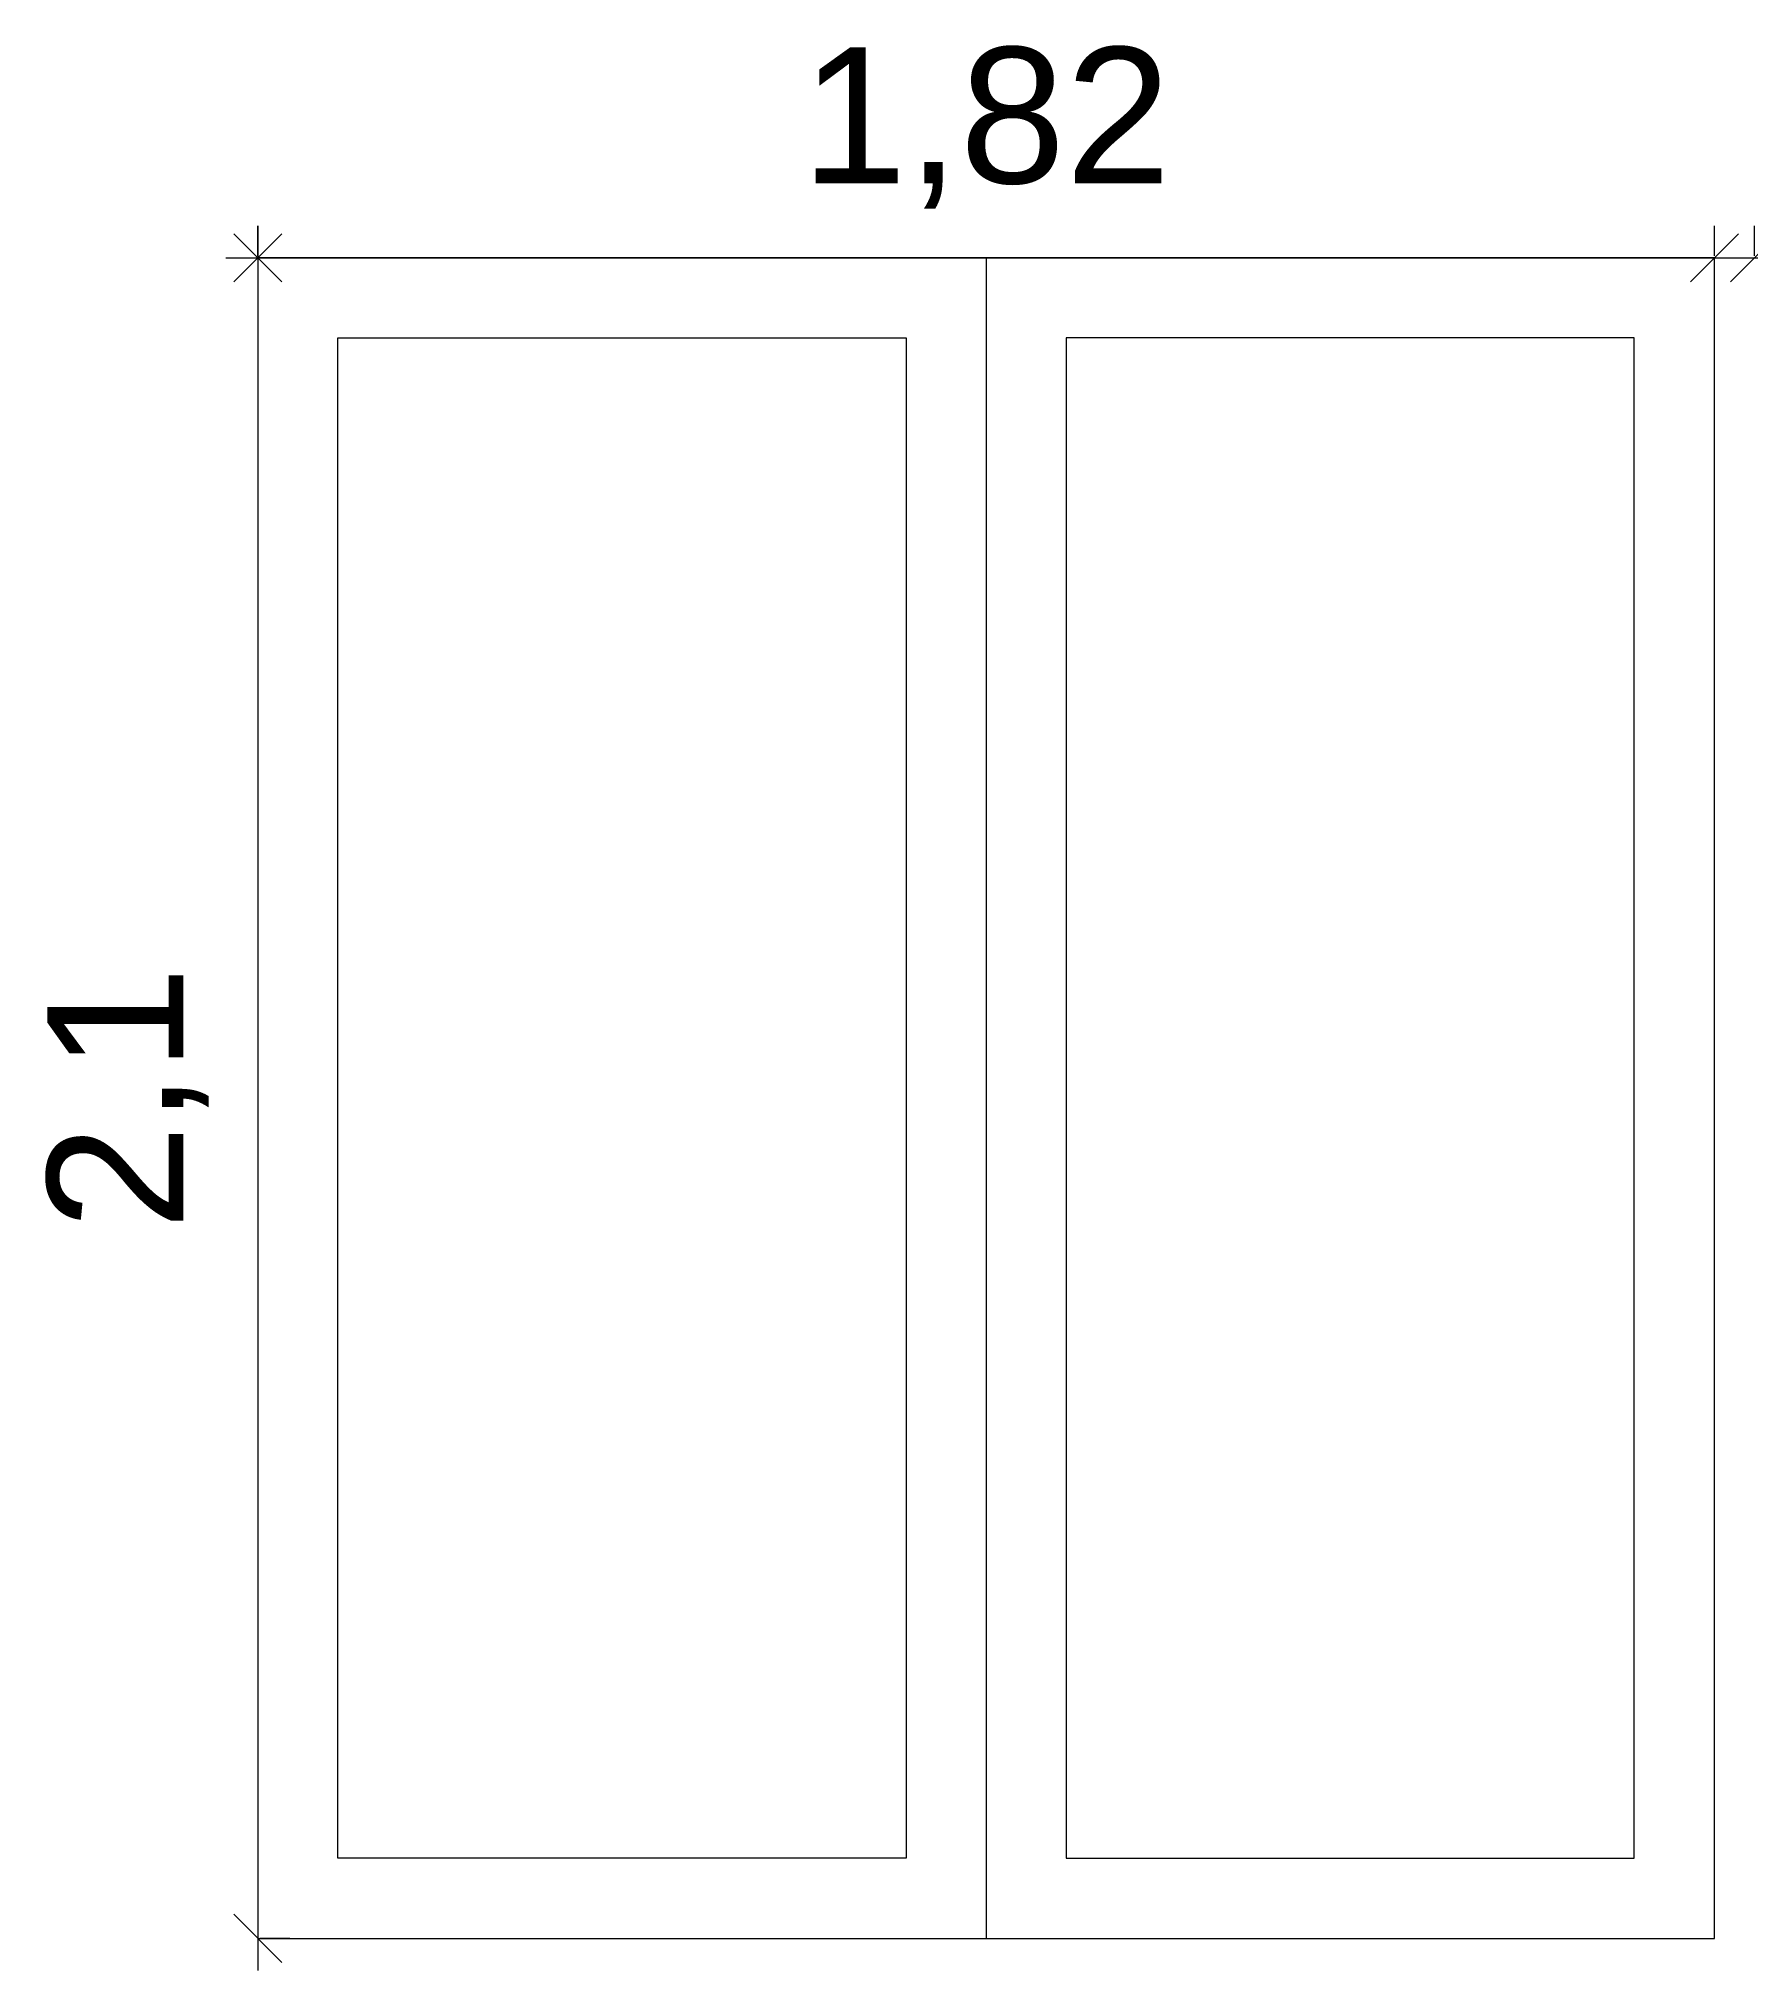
# Model space of a CAD drawing. Header units: millimetres. Extents: x -60009 to 113281, y -58228 to 411188.
# Drawn here: x -25562 to -23423, y 59126 to 61540 of the extents above; entities that cross this region are included whole.
import ezdxf

# ---------------------------------------------------------------- set-up
doc = ezdxf.new("R2010")
doc.units = ezdxf.units.MM
doc.layers.get('0').update_dxf_attribs({"color": 1})
doc.layers.add('Fönster', color=1, linetype='Continuous')
doc.layers.add('Mått', color=4, linetype='Continuous')
doc.styles.get("Standard").update_dxf_attribs({"font": 'Arial.ttf', "height": 170})
doc.dimstyles.new('Egen dimension', dxfattribs={"dimscale": 10, "dimtxt": 2.5, "dimasz": 15, "dimexe": 10, "dimexo": 0.625, "dimgap": 15, "dimtad": 1, "dimlfac": 0.001, "dimtxsty": 'Standard', "dimblk": 'OBLIQUE', "dimblk1": 'OBLIQUE', "dimblk2": 'OBLIQUE', "dimcen": 20, "dimdle": 10, "dimadec": 0, "dimazin": 0, "dimtfac": 1, "dimtmove": 0, "dimatfit": 3, "dimldrblk": 'OPEN90', "dimfxl": 1, "dimarcsym": 0})

# ---------------------------------------------------------------- blocks, each defined once
blk = doc.blocks.new('_Oblique')
at = {"color": 0, "linetype": 'ByBlock', "lineweight": -2}
blk.add_line((-0.5, -0.5), (0.5, 0.5), dxfattribs=at)
blk = doc.blocks.new('*D138')
at = {"layer": 'Defpoints', "color": 0, "transparency": 16777216}
for p in [(-25288.3, 61265.9), (-23468.3, 61265.9), (-23468.3, 61265.9)]:
    blk.add_point(p, dxfattribs=at)
at = {"layer": 'Mått', "color": 0, "lineweight": -2, "transparency": 16777216}
for p, q in [((-25288.3, 61268.4), (-25288.3, 61305.9)), ((-23468.3, 61268.4), (-23468.3, 61305.9)), ((-25328.3, 61265.9), (-23428.3, 61265.9))]:
    blk.add_line(p, q, dxfattribs=at)
at = {"layer": 'Mått', "color": 0, "lineweight": -2, "transparency": 16777216, "xscale": 60, "yscale": 60, "zscale": 60, "rotation": 180}
blk.add_blockref('_Oblique', (-25288.3, 61265.9), dxfattribs=at)
at = {"layer": 'Mått', "color": 0, "lineweight": -2, "transparency": 16777216, "xscale": 60, "yscale": 60, "zscale": 60}
blk.add_blockref('_Oblique', (-23468.3, 61265.9), dxfattribs=at)
at = {"layer": 'Mått', "color": 0, "transparency": 16777216, "insert": (-24378.3, 61428.3), "char_height": 170, "attachment_point": 5}
blk.add_mtext('1,82', dxfattribs=at)
blk = doc.blocks.new('_Open90')
at = {"color": 0, "linetype": 'ByBlock', "lineweight": -2}
for p, q in [((-0.5, 0.5), (0, 0)), ((0, 0), (-1, 0)), ((0, 0), (-0.5, -0.5))]:
    blk.add_line(p, q, dxfattribs=at)
blk = doc.blocks.new('*D139')
at = {"layer": 'Defpoints', "color": 0, "transparency": 16777216}
for p in [(-23418.3, 61265.9), (-21368.3, 61265.9), (-21368.3, 61265.9)]:
    blk.add_point(p, dxfattribs=at)
at = {"layer": 'Mått', "color": 0, "lineweight": -2, "transparency": 16777216}
for p, q in [((-23418.3, 61268.4), (-23418.3, 61305.9)), ((-21368.3, 61268.4), (-21368.3, 61305.9)), ((-23458.3, 61265.9), (-21328.3, 61265.9))]:
    blk.add_line(p, q, dxfattribs=at)
at = {"layer": 'Mått', "color": 0, "lineweight": -2, "transparency": 16777216, "xscale": 60, "yscale": 60, "zscale": 60, "rotation": 180}
blk.add_blockref('_Oblique', (-23418.3, 61265.9), dxfattribs=at)
at = {"layer": 'Mått', "color": 0, "lineweight": -2, "transparency": 16777216, "xscale": 60, "yscale": 60, "zscale": 60}
blk.add_blockref('_Oblique', (-21368.3, 61265.9), dxfattribs=at)
at = {"layer": 'Mått', "color": 0, "transparency": 16777216, "insert": (-22418.3, 61428.3), "char_height": 170, "attachment_point": 5}
blk.add_mtext('2,05', dxfattribs=at)
blk = doc.blocks.new('*D140')
at = {"layer": 'Defpoints', "color": 0, "transparency": 16777216}
for p in [(-25288.3, 61265.9), (-25288.3, 59165.9), (-25288.3, 59165.9)]:
    blk.add_point(p, dxfattribs=at)
at = {"layer": 'Mått', "color": 0, "lineweight": -2, "transparency": 16777216}
for p, q in [((-25288.3, 61305.9), (-25288.3, 59125.9)), ((-25285.8, 61265.9), (-25248.3, 61265.9)), ((-25285.8, 59165.9), (-25248.3, 59165.9))]:
    blk.add_line(p, q, dxfattribs=at)
at = {"layer": 'Mått', "color": 0, "lineweight": -2, "transparency": 16777216, "xscale": 60, "yscale": 60, "zscale": 60}
for p, rotation in [((-25288.3, 61265.9), 90), ((-25288.3, 59165.9), 270)]:
    blk.add_blockref('_Oblique', p, dxfattribs=dict(at, rotation=rotation))
at = {"layer": 'Mått', "color": 0, "transparency": 16777216, "insert": (-25450.7, 60215.9), "char_height": 170, "attachment_point": 5, "rotation": 90}
blk.add_mtext('2,1', dxfattribs=at)

msp = doc.modelspace()

# ---------------------------------------------------------------- linework, layer by layer
at = {"layer": 'Fönster'}
for p, q in [((-23468.294, 61265.864), (-25288.294, 61265.864)), ((-25288.294, 61265.864), (-25288.294, 59165.864)), ((-23468.294, 61265.864), (-24378.294, 61265.864)), ((-24378.294, 61265.864), (-24378.294, 59165.864)), ((-23468.294, 59165.864), (-23468.294, 61265.864)), ((-25188.294, 61165.864), (-24478.294, 61165.864)), ((-25188.294, 59265.864), (-25188.294, 61165.864)), ((-24478.294, 61165.864), (-24478.294, 59265.864)), ((-24278.294, 61165.864), (-24278.294, 59265.864)), ((-23568.294, 61165.864), (-24278.294, 61165.864)), ((-23568.294, 59265.864), (-23568.294, 61165.864)), ((-24478.294, 59265.864), (-25188.294, 59265.864)), ((-24278.294, 59265.864), (-23568.294, 59265.864)), ((-25288.294, 59165.864), (-23468.294, 59165.864))]:
    msp.add_line(p, q, dxfattribs=at)

# ---------------------------------------------------------------- dimensions: what is measured, and where the dimension line sits
at = {"layer": 'Mått'}
for base, p1, p2, picture, middle in [((-23468.294, 61265.864), (-25288.294, 61265.864), (-23468.294, 61265.864), '*D138', (-24378.294, 61265.864)), ((-21368.294, 61265.864), (-23418.294, 61265.864), (-21368.294, 61265.864), '*D139', (-22418.294, 61265.864))]:
    dim = msp.add_linear_dim(base=base, p1=p1, p2=p2, dimstyle='Egen dimension', override={"dimscale": 4}, dxfattribs=at)
    dim.commit()
    dim.dimension.update_dxf_attribs({"geometry": picture, "text_midpoint": middle, "dimtype": 160})
dim = msp.add_linear_dim(base=(-25288.294, 59165.864), p1=(-25288.294, 61265.864), p2=(-25288.294, 59165.864), angle=90, dimstyle='Egen dimension', override={"dimscale": 4}, dxfattribs=at)
dim.commit()
dim.dimension.update_dxf_attribs({"geometry": '*D140', "text_midpoint": (-25288.294, 60215.864), "dimtype": 160})

doc.saveas('drawing.dxf')
